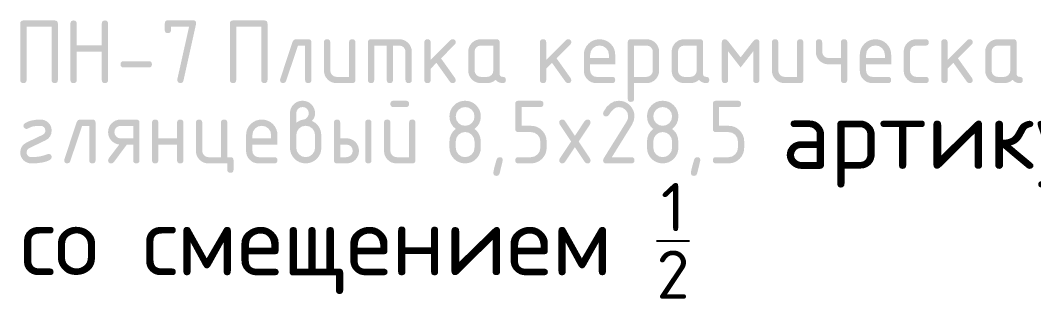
# Model space of a CAD drawing. Header units: millimetres. Extents: x -546 to 1681, y -650 to 1730.
# Drawn here: x 1006.08 to 1055.04, y 361.7 to 375.16 of the extents above; entities that cross this region are included whole.
import ezdxf

# ---------------------------------------------------------------- set-up
doc = ezdxf.new("R2010")
doc.units = ezdxf.units.MM

msp = doc.modelspace()

# ---------------------------------------------------------------- hatches: boundary and pattern name
h = msp.add_hatch(color=7)
h.dxf.hatch_style = 2
h.paths.add_polyline_path([(1006.235, 375.153), (1007.751, 375.153), (1007.815, 375.144), (1007.861, 375.115), (1007.889, 375.068), (1007.899, 375.001), (1007.899, 372.275), (1007.889, 372.209), (1007.861, 372.163), (1007.815, 372.135), (1007.751, 372.127), (1007.684, 372.135), (1007.636, 372.163), (1007.608, 372.209), (1007.598, 372.275), (1007.598, 374.849), (1006.387, 374.849), (1006.387, 372.275), (1006.378, 372.209), (1006.349, 372.163), (1006.302, 372.135), (1006.235, 372.127), (1006.168, 372.135), (1006.121, 372.163), (1006.092, 372.209), (1006.083, 372.275), (1006.083, 375.001), (1006.092, 375.068), (1006.121, 375.115), (1006.168, 375.144)])
h = msp.add_hatch(color=7)
h.dxf.hatch_style = 2
h.paths.add_polyline_path([(1008.505, 372.275), (1008.505, 375.001), (1008.515, 375.068), (1008.543, 375.115), (1008.591, 375.144), (1008.658, 375.153), (1008.724, 375.144), (1008.772, 375.115), (1008.8, 375.068), (1008.81, 375.001), (1008.81, 373.943), (1010.021, 373.943), (1010.021, 375.001), (1010.03, 375.068), (1010.059, 375.115), (1010.106, 375.144), (1010.173, 375.153), (1010.237, 375.144), (1010.284, 375.115), (1010.312, 375.068), (1010.321, 375.001), (1010.321, 372.275), (1010.312, 372.209), (1010.284, 372.163), (1010.237, 372.135), (1010.173, 372.127), (1010.106, 372.135), (1010.059, 372.163), (1010.03, 372.209), (1010.021, 372.275), (1010.021, 373.638), (1008.81, 373.638), (1008.81, 372.275), (1008.8, 372.209), (1008.772, 372.163), (1008.724, 372.135), (1008.658, 372.127), (1008.591, 372.135), (1008.543, 372.163), (1008.515, 372.209)])
h = msp.add_hatch(color=7)
h.dxf.hatch_style = 2
h.paths.add_polyline_path([(1014.239, 374.857), (1013.363, 374.857), (1013.363, 374.688), (1013.353, 374.624), (1013.325, 374.577), (1013.28, 374.549), (1013.218, 374.54), (1013.149, 374.549), (1013.1, 374.578), (1013.071, 374.625), (1013.062, 374.692), (1013.066, 375.009), (1013.076, 375.076), (1013.104, 375.124), (1013.152, 375.153), (1013.218, 375.162), (1014.429, 375.162), (1014.494, 375.153), (1014.541, 375.124), (1014.57, 375.078), (1014.581, 375.014), (1014.573, 374.976), (1013.968, 372.25), (1013.95, 372.199), (1013.92, 372.162), (1013.878, 372.139), (1013.824, 372.131), (1013.757, 372.141), (1013.709, 372.169), (1013.681, 372.217), (1013.671, 372.283), (1013.671, 372.317)])
h = msp.add_hatch(color=7)
h.dxf.hatch_style = 2
h.paths.add_polyline_path([(1016.363, 375.153), (1017.879, 375.153), (1017.943, 375.144), (1017.989, 375.115), (1018.017, 375.068), (1018.027, 375.001), (1018.027, 372.275), (1018.017, 372.209), (1017.989, 372.163), (1017.943, 372.135), (1017.879, 372.127), (1017.812, 372.135), (1017.764, 372.163), (1017.736, 372.209), (1017.726, 372.275), (1017.726, 374.849), (1016.515, 374.849), (1016.515, 372.275), (1016.506, 372.209), (1016.477, 372.163), (1016.43, 372.135), (1016.363, 372.127), (1016.296, 372.135), (1016.249, 372.163), (1016.22, 372.209), (1016.211, 372.275), (1016.211, 375.001), (1016.22, 375.068), (1016.249, 375.115), (1016.296, 375.144)])
h = msp.add_hatch(color=7)
h.dxf.hatch_style = 2
h.paths.add_polyline_path([(1019.391, 374.243), (1019.996, 374.243), (1020.063, 374.234), (1020.111, 374.206), (1020.139, 374.159), (1020.149, 374.095), (1020.149, 372.275), (1020.139, 372.209), (1020.111, 372.163), (1020.063, 372.135), (1019.996, 372.127), (1019.93, 372.135), (1019.882, 372.163), (1019.854, 372.209), (1019.844, 372.275), (1019.844, 373.938), (1019.497, 373.938), (1018.925, 372.228), (1018.874, 372.152), (1018.786, 372.127), (1018.719, 372.136), (1018.671, 372.165), (1018.643, 372.212), (1018.633, 372.279), (1018.642, 372.326), (1019.239, 374.12), (1019.299, 374.214)])
h = msp.add_hatch(color=7)
h.dxf.hatch_style = 2
h.paths.add_polyline_path([(1022.271, 374.095), (1022.271, 372.275), (1022.261, 372.209), (1022.232, 372.163), (1022.185, 372.135), (1022.118, 372.127), (1021.36, 372.127), (1021.238, 372.137), (1021.126, 372.169), (1021.024, 372.223), (1020.933, 372.3), (1020.855, 372.393), (1020.799, 372.495), (1020.766, 372.608), (1020.755, 372.732), (1020.755, 374.095), (1020.764, 374.159), (1020.793, 374.206), (1020.84, 374.234), (1020.907, 374.243), (1020.974, 374.234), (1021.021, 374.206), (1021.05, 374.159), (1021.059, 374.095), (1021.059, 372.732), (1021.082, 372.616), (1021.149, 372.516), (1021.247, 372.449), (1021.36, 372.427), (1021.966, 372.427), (1021.966, 374.095), (1021.975, 374.159), (1022.004, 374.206), (1022.051, 374.234), (1022.118, 374.243), (1022.185, 374.234), (1022.232, 374.206), (1022.261, 374.159)])
h = msp.add_hatch(color=7)
h.dxf.hatch_style = 2
h.paths.add_polyline_path([(1023.029, 374.243), (1024.392, 374.243), (1024.514, 374.232), (1024.625, 374.199), (1024.726, 374.145), (1024.819, 374.07), (1024.897, 373.976), (1024.953, 373.873), (1024.986, 373.76), (1024.997, 373.638), (1024.997, 372.275), (1024.988, 372.209), (1024.959, 372.163), (1024.912, 372.135), (1024.845, 372.127), (1024.778, 372.135), (1024.731, 372.163), (1024.702, 372.209), (1024.693, 372.275), (1024.693, 373.638), (1024.671, 373.755), (1024.608, 373.854), (1024.509, 373.918), (1024.392, 373.938), (1024.087, 373.938), (1024.087, 372.275), (1024.078, 372.209), (1024.049, 372.163), (1024.002, 372.135), (1023.935, 372.127), (1023.871, 372.135), (1023.824, 372.163), (1023.796, 372.209), (1023.786, 372.275), (1023.786, 373.938), (1023.181, 373.938), (1023.181, 372.275), (1023.172, 372.209), (1023.143, 372.163), (1023.096, 372.135), (1023.029, 372.127), (1022.962, 372.135), (1022.914, 372.163), (1022.886, 372.209), (1022.876, 372.275), (1022.876, 374.095), (1022.886, 374.159), (1022.914, 374.206), (1022.962, 374.234)])
h = msp.add_hatch(color=7)
h.dxf.hatch_style = 2
h.paths.add_polyline_path([(1025.909, 373.248), (1026.861, 374.201), (1026.908, 374.233), (1026.967, 374.243), (1027.034, 374.234), (1027.081, 374.206), (1027.11, 374.159), (1027.12, 374.095), (1027.107, 374.037), (1027.073, 373.989), (1026.408, 373.321), (1027.09, 372.364), (1027.12, 372.275), (1027.11, 372.209), (1027.081, 372.163), (1027.034, 372.135), (1026.967, 372.127), (1026.894, 372.142), (1026.84, 372.19), (1026.188, 373.104), (1025.909, 372.821), (1025.909, 372.275), (1025.899, 372.209), (1025.87, 372.163), (1025.823, 372.135), (1025.756, 372.127), (1025.689, 372.135), (1025.642, 372.163), (1025.613, 372.209), (1025.604, 372.275), (1025.604, 374.095), (1025.613, 374.159), (1025.642, 374.206), (1025.689, 374.234), (1025.756, 374.243), (1025.823, 374.234), (1025.87, 374.206), (1025.899, 374.159), (1025.909, 374.095)])
h = msp.add_hatch(color=7)
h.paths.add_polyline_path([(1028.936, 373.938), (1028.331, 373.938), (1028.213, 373.917), (1028.115, 373.854), (1028.052, 373.755), (1028.03, 373.638), (1028.03, 372.732), (1028.053, 372.616), (1028.119, 372.516), (1028.217, 372.449), (1028.331, 372.427), (1028.635, 372.427), (1028.751, 372.449), (1028.847, 372.516), (1028.914, 372.615), (1028.936, 372.732)])
h.paths.add_polyline_path([(1029.542, 372.275), (1029.532, 372.209), (1029.504, 372.163), (1029.458, 372.135), (1029.393, 372.127), (1029.291, 372.136), (1029.199, 372.165), (1029.118, 372.214), (1029.046, 372.283), (1028.956, 372.214), (1028.858, 372.165), (1028.751, 372.136), (1028.635, 372.127), (1028.331, 372.127), (1028.209, 372.137), (1028.096, 372.169), (1027.995, 372.223), (1027.903, 372.3), (1027.826, 372.393), (1027.77, 372.495), (1027.737, 372.608), (1027.725, 372.732), (1027.725, 373.638), (1027.737, 373.76), (1027.77, 373.873), (1027.826, 373.976), (1027.903, 374.07), (1027.995, 374.145), (1028.096, 374.199), (1028.209, 374.232), (1028.331, 374.243), (1029.089, 374.243), (1029.155, 374.234), (1029.203, 374.206), (1029.232, 374.159), (1029.241, 374.095), (1029.241, 372.58), (1029.251, 372.513), (1029.279, 372.465), (1029.327, 372.437), (1029.393, 372.427), (1029.458, 372.418), (1029.504, 372.389), (1029.532, 372.341)])
h = msp.add_hatch(color=7)
h.dxf.hatch_style = 2
h.paths.add_polyline_path([(1031.492, 373.248), (1032.444, 374.201), (1032.491, 374.233), (1032.55, 374.243), (1032.617, 374.234), (1032.665, 374.206), (1032.693, 374.159), (1032.703, 374.095), (1032.69, 374.037), (1032.656, 373.989), (1031.991, 373.321), (1032.673, 372.364), (1032.703, 372.275), (1032.693, 372.209), (1032.665, 372.163), (1032.617, 372.135), (1032.55, 372.127), (1032.477, 372.142), (1032.423, 372.19), (1031.771, 373.104), (1031.492, 372.821), (1031.492, 372.275), (1031.482, 372.209), (1031.454, 372.163), (1031.406, 372.135), (1031.34, 372.127), (1031.273, 372.135), (1031.225, 372.163), (1031.196, 372.209), (1031.187, 372.275), (1031.187, 374.095), (1031.196, 374.159), (1031.225, 374.206), (1031.273, 374.234), (1031.34, 374.243), (1031.406, 374.234), (1031.454, 374.206), (1031.482, 374.159), (1031.492, 374.095)])
h = msp.add_hatch(color=7)
h.paths.add_polyline_path([(1034.066, 373.943), (1033.891, 373.911), (1033.745, 373.812), (1033.646, 373.665), (1033.613, 373.49), (1033.613, 373.337), (1034.52, 373.337), (1034.52, 373.49), (1034.487, 373.665), (1034.388, 373.812), (1034.241, 373.911)])
h.paths.add_polyline_path([(1033.613, 373.033), (1033.613, 372.732), (1033.636, 372.616), (1033.703, 372.516), (1033.8, 372.449), (1033.914, 372.427), (1034.672, 372.427), (1034.739, 372.418), (1034.786, 372.389), (1034.815, 372.341), (1034.824, 372.275), (1034.815, 372.209), (1034.786, 372.163), (1034.739, 372.135), (1034.672, 372.127), (1033.914, 372.127), (1033.792, 372.137), (1033.68, 372.169), (1033.578, 372.223), (1033.487, 372.3), (1033.409, 372.393), (1033.353, 372.495), (1033.32, 372.608), (1033.309, 372.732), (1033.309, 373.485), (1033.322, 373.638), (1033.363, 373.778), (1033.432, 373.907), (1033.529, 374.023), (1033.646, 374.12), (1033.774, 374.189), (1033.914, 374.23), (1034.066, 374.243), (1034.219, 374.23), (1034.359, 374.189), (1034.487, 374.122), (1034.604, 374.027), (1034.701, 373.911), (1034.77, 373.782), (1034.811, 373.642), (1034.824, 373.49), (1034.824, 373.033)])
h = msp.add_hatch(color=7)
h.paths.add_polyline_path([(1035.43, 374.095), (1035.44, 374.159), (1035.468, 374.206), (1035.516, 374.234), (1035.583, 374.243), (1036.34, 374.243), (1036.463, 374.232), (1036.575, 374.199), (1036.677, 374.145), (1036.768, 374.07), (1036.846, 373.976), (1036.901, 373.873), (1036.935, 373.76), (1036.946, 373.638), (1036.946, 372.732), (1036.935, 372.61), (1036.901, 372.497), (1036.846, 372.394), (1036.768, 372.3), (1036.677, 372.223), (1036.575, 372.169), (1036.463, 372.137), (1036.34, 372.127), (1035.735, 372.127), (1035.735, 371.365), (1035.726, 371.301), (1035.697, 371.254), (1035.649, 371.226), (1035.583, 371.217), (1035.516, 371.226), (1035.468, 371.254), (1035.44, 371.301), (1035.43, 371.365)])
h.paths.add_polyline_path([(1035.735, 373.938), (1035.735, 372.427), (1036.34, 372.427), (1036.456, 372.449), (1036.552, 372.516), (1036.619, 372.615), (1036.641, 372.732), (1036.641, 373.638), (1036.619, 373.755), (1036.556, 373.854), (1036.458, 373.918), (1036.34, 373.938)])
h = msp.add_hatch(color=7)
h.paths.add_polyline_path([(1038.763, 373.938), (1038.158, 373.938), (1038.04, 373.917), (1037.942, 373.854), (1037.878, 373.755), (1037.857, 373.638), (1037.857, 372.732), (1037.879, 372.616), (1037.946, 372.516), (1038.044, 372.449), (1038.158, 372.427), (1038.462, 372.427), (1038.577, 372.449), (1038.674, 372.516), (1038.741, 372.615), (1038.763, 372.732)])
h.paths.add_polyline_path([(1039.368, 372.275), (1039.359, 372.209), (1039.331, 372.163), (1039.284, 372.135), (1039.22, 372.127), (1039.117, 372.136), (1039.026, 372.165), (1038.944, 372.214), (1038.873, 372.283), (1038.783, 372.214), (1038.685, 372.165), (1038.578, 372.136), (1038.462, 372.127), (1038.158, 372.127), (1038.035, 372.137), (1037.923, 372.169), (1037.821, 372.223), (1037.73, 372.3), (1037.652, 372.393), (1037.596, 372.495), (1037.563, 372.608), (1037.552, 372.732), (1037.552, 373.638), (1037.563, 373.76), (1037.596, 373.873), (1037.652, 373.976), (1037.73, 374.07), (1037.821, 374.145), (1037.923, 374.199), (1038.035, 374.232), (1038.158, 374.243), (1038.915, 374.243), (1038.982, 374.234), (1039.03, 374.206), (1039.058, 374.159), (1039.068, 374.095), (1039.068, 372.58), (1039.077, 372.513), (1039.106, 372.465), (1039.153, 372.437), (1039.22, 372.427), (1039.284, 372.418), (1039.331, 372.389), (1039.359, 372.341)])
h = msp.add_hatch(color=7)
h.dxf.hatch_style = 2
h.paths.add_polyline_path([(1040.884, 372.88), (1040.279, 373.659), (1040.279, 372.275), (1040.27, 372.209), (1040.241, 372.163), (1040.194, 372.135), (1040.127, 372.127), (1040.06, 372.135), (1040.012, 372.163), (1039.984, 372.209), (1039.974, 372.275), (1039.974, 374.095), (1039.984, 374.159), (1040.012, 374.206), (1040.06, 374.234), (1040.127, 374.243), (1040.203, 374.22), (1040.279, 374.15), (1040.884, 373.371), (1041.49, 374.15), (1041.566, 374.22), (1041.642, 374.243), (1041.707, 374.234), (1041.753, 374.206), (1041.781, 374.159), (1041.791, 374.095), (1041.791, 372.275), (1041.781, 372.209), (1041.753, 372.163), (1041.707, 372.135), (1041.642, 372.127), (1041.576, 372.135), (1041.528, 372.163), (1041.5, 372.209), (1041.49, 372.275), (1041.49, 373.659)])
h = msp.add_hatch(color=7)
h.dxf.hatch_style = 2
h.paths.add_polyline_path([(1043.912, 374.095), (1043.912, 372.275), (1043.903, 372.209), (1043.874, 372.163), (1043.827, 372.135), (1043.76, 372.127), (1043.002, 372.127), (1042.88, 372.137), (1042.768, 372.169), (1042.666, 372.223), (1042.575, 372.3), (1042.497, 372.393), (1042.441, 372.495), (1042.408, 372.608), (1042.397, 372.732), (1042.397, 374.095), (1042.406, 374.159), (1042.435, 374.206), (1042.482, 374.234), (1042.549, 374.243), (1042.616, 374.234), (1042.663, 374.206), (1042.692, 374.159), (1042.701, 374.095), (1042.701, 372.732), (1042.724, 372.616), (1042.791, 372.516), (1042.889, 372.449), (1043.002, 372.427), (1043.608, 372.427), (1043.608, 374.095), (1043.617, 374.159), (1043.646, 374.206), (1043.693, 374.234), (1043.76, 374.243), (1043.827, 374.234), (1043.874, 374.206), (1043.903, 374.159)])
h = msp.add_hatch(color=7)
h.dxf.hatch_style = 2
h.paths.add_polyline_path([(1046.034, 374.095), (1046.034, 372.275), (1046.025, 372.209), (1045.996, 372.163), (1045.948, 372.135), (1045.881, 372.127), (1045.815, 372.135), (1045.767, 372.163), (1045.739, 372.209), (1045.729, 372.275), (1045.729, 373.033), (1045.124, 373.033), (1045.004, 373.044), (1044.893, 373.077), (1044.79, 373.131), (1044.696, 373.206), (1044.619, 373.299), (1044.563, 373.4), (1044.529, 373.51), (1044.518, 373.629), (1044.518, 374.095), (1044.528, 374.159), (1044.556, 374.206), (1044.604, 374.234), (1044.671, 374.243), (1044.738, 374.234), (1044.785, 374.206), (1044.814, 374.159), (1044.823, 374.095), (1044.823, 373.642), (1044.845, 373.525), (1044.912, 373.426), (1045.01, 373.359), (1045.124, 373.337), (1045.729, 373.337), (1045.729, 374.095), (1045.739, 374.159), (1045.767, 374.206), (1045.815, 374.234), (1045.881, 374.243), (1045.948, 374.234), (1045.996, 374.206), (1046.025, 374.159)])
h = msp.add_hatch(color=7)
h.paths.add_polyline_path([(1047.398, 373.943), (1047.223, 373.911), (1047.076, 373.812), (1046.977, 373.665), (1046.945, 373.49), (1046.945, 373.337), (1047.851, 373.337), (1047.851, 373.49), (1047.819, 373.665), (1047.72, 373.812), (1047.573, 373.911)])
h.paths.add_polyline_path([(1046.945, 373.033), (1046.945, 372.732), (1046.967, 372.616), (1047.034, 372.516), (1047.132, 372.449), (1047.246, 372.427), (1048.003, 372.427), (1048.07, 372.418), (1048.118, 372.389), (1048.146, 372.341), (1048.156, 372.275), (1048.146, 372.209), (1048.118, 372.163), (1048.07, 372.135), (1048.003, 372.127), (1047.246, 372.127), (1047.123, 372.137), (1047.011, 372.169), (1046.909, 372.223), (1046.818, 372.3), (1046.74, 372.393), (1046.685, 372.495), (1046.651, 372.608), (1046.64, 372.732), (1046.64, 373.485), (1046.654, 373.638), (1046.695, 373.778), (1046.763, 373.907), (1046.861, 374.023), (1046.977, 374.12), (1047.105, 374.189), (1047.245, 374.23), (1047.398, 374.243), (1047.55, 374.23), (1047.691, 374.189), (1047.819, 374.122), (1047.935, 374.027), (1048.032, 373.911), (1048.101, 373.782), (1048.142, 373.642), (1048.156, 373.49), (1048.156, 373.033)])
h = msp.add_hatch(color=7)
h.dxf.hatch_style = 2
h.paths.add_polyline_path([(1049.067, 373.638), (1049.067, 372.732), (1049.089, 372.616), (1049.156, 372.516), (1049.254, 372.449), (1049.367, 372.427), (1049.82, 372.427), (1049.887, 372.418), (1049.935, 372.389), (1049.963, 372.341), (1049.973, 372.275), (1049.963, 372.209), (1049.935, 372.163), (1049.887, 372.135), (1049.82, 372.127), (1049.367, 372.127), (1049.245, 372.137), (1049.133, 372.169), (1049.031, 372.223), (1048.94, 372.3), (1048.862, 372.393), (1048.806, 372.495), (1048.773, 372.608), (1048.762, 372.732), (1048.762, 373.638), (1048.773, 373.76), (1048.806, 373.873), (1048.862, 373.976), (1048.94, 374.07), (1049.031, 374.145), (1049.133, 374.199), (1049.245, 374.232), (1049.367, 374.243), (1049.82, 374.243), (1049.887, 374.234), (1049.935, 374.205), (1049.963, 374.158), (1049.973, 374.091), (1049.963, 374.024), (1049.935, 373.977), (1049.887, 373.948), (1049.82, 373.938), (1049.367, 373.938), (1049.25, 373.917), (1049.151, 373.854), (1049.088, 373.755)])
h = msp.add_hatch(color=7)
h.dxf.hatch_style = 2
h.paths.add_polyline_path([(1050.883, 373.248), (1051.836, 374.201), (1051.882, 374.233), (1051.942, 374.243), (1052.008, 374.234), (1052.056, 374.206), (1052.085, 374.159), (1052.094, 374.095), (1052.082, 374.037), (1052.047, 373.989), (1051.383, 373.321), (1052.065, 372.364), (1052.094, 372.275), (1052.085, 372.209), (1052.056, 372.163), (1052.008, 372.135), (1051.942, 372.127), (1051.869, 372.142), (1051.815, 372.19), (1051.163, 373.104), (1050.883, 372.821), (1050.883, 372.275), (1050.874, 372.209), (1050.845, 372.163), (1050.798, 372.135), (1050.731, 372.127), (1050.664, 372.135), (1050.617, 372.163), (1050.588, 372.209), (1050.578, 372.275), (1050.578, 374.095), (1050.588, 374.159), (1050.617, 374.206), (1050.664, 374.234), (1050.731, 374.243), (1050.798, 374.234), (1050.845, 374.206), (1050.874, 374.159), (1050.883, 374.095)])
h = msp.add_hatch(color=7)
h.paths.add_polyline_path([(1053.911, 373.938), (1053.306, 373.938), (1053.188, 373.917), (1053.09, 373.854), (1053.027, 373.755), (1053.005, 373.638), (1053.005, 372.732), (1053.027, 372.616), (1053.094, 372.516), (1053.192, 372.449), (1053.306, 372.427), (1053.61, 372.427), (1053.726, 372.449), (1053.822, 372.516), (1053.889, 372.615), (1053.911, 372.732)])
h.paths.add_polyline_path([(1054.516, 372.275), (1054.507, 372.209), (1054.479, 372.163), (1054.432, 372.135), (1054.368, 372.127), (1054.266, 372.136), (1054.174, 372.165), (1054.093, 372.214), (1054.021, 372.283), (1053.931, 372.214), (1053.833, 372.165), (1053.726, 372.136), (1053.61, 372.127), (1053.306, 372.127), (1053.183, 372.137), (1053.071, 372.169), (1052.969, 372.223), (1052.878, 372.3), (1052.8, 372.393), (1052.745, 372.495), (1052.711, 372.608), (1052.7, 372.732), (1052.7, 373.638), (1052.711, 373.76), (1052.745, 373.873), (1052.8, 373.976), (1052.878, 374.07), (1052.969, 374.145), (1053.071, 374.199), (1053.183, 374.232), (1053.306, 374.243), (1054.063, 374.243), (1054.13, 374.234), (1054.178, 374.206), (1054.206, 374.159), (1054.216, 374.095), (1054.216, 372.58), (1054.225, 372.513), (1054.254, 372.465), (1054.302, 372.437), (1054.368, 372.427), (1054.432, 372.418), (1054.479, 372.389), (1054.507, 372.341)])
h = msp.add_hatch(color=7)
h.dxf.hatch_style = 2
h.paths.add_polyline_path([(1012.291, 372.88), (1011.08, 372.88), (1011.013, 372.89), (1010.965, 372.918), (1010.937, 372.966), (1010.927, 373.033), (1010.937, 373.099), (1010.965, 373.147), (1011.013, 373.175), (1011.08, 373.185), (1012.291, 373.185), (1012.357, 373.175), (1012.405, 373.147), (1012.434, 373.099), (1012.443, 373.033), (1012.434, 372.966), (1012.405, 372.918), (1012.357, 372.89)])
h = msp.add_hatch(color=7)
h.paths.add_polyline_path([(1019.417, 370.214), (1019.601, 370.325), (1019.769, 370.363), (1019.86, 370.39), (1019.943, 370.469), (1020.003, 370.568), (1020.023, 370.668), (1020, 370.785), (1019.934, 370.884), (1019.836, 370.948), (1019.718, 370.968), (1019.601, 370.946), (1019.502, 370.884), (1019.439, 370.785), (1019.417, 370.668)])
h.paths.add_polyline_path([(1020.171, 370.303), (1020.359, 370.189), (1020.505, 370.024), (1020.597, 369.825), (1020.628, 369.609), (1020.628, 369), (1020.614, 368.849), (1020.572, 368.709), (1020.501, 368.581), (1020.404, 368.466), (1020.289, 368.369), (1020.161, 368.301), (1020.021, 368.26), (1019.87, 368.246), (1019.718, 368.26), (1019.578, 368.301), (1019.449, 368.369), (1019.333, 368.466), (1019.236, 368.583), (1019.167, 368.711), (1019.126, 368.85), (1019.112, 369), (1019.112, 370.668), (1019.124, 370.79), (1019.157, 370.902), (1019.213, 371.006), (1019.291, 371.099), (1019.383, 371.175), (1019.485, 371.229), (1019.596, 371.262), (1019.718, 371.273), (1019.84, 371.262), (1019.953, 371.228), (1020.056, 371.173), (1020.15, 371.095), (1020.225, 371.004), (1020.279, 370.902), (1020.312, 370.79), (1020.324, 370.668), (1020.314, 370.559), (1020.285, 370.462), (1020.238, 370.376)])
h.paths.add_polyline_path([(1020.324, 369.004), (1020.324, 369.609), (1020.291, 369.783), (1020.192, 369.931), (1020.045, 370.03), (1019.87, 370.062), (1019.695, 370.03), (1019.548, 369.931), (1019.45, 369.783), (1019.417, 369.609), (1019.417, 369.004), (1019.45, 368.827), (1019.548, 368.682), (1019.695, 368.581), (1019.87, 368.546), (1020.045, 368.581), (1020.192, 368.682), (1020.291, 368.829)])
h = msp.add_hatch(color=7)
h.paths.add_polyline_path([(1025.172, 370.214), (1025.172, 368.394), (1025.163, 368.328), (1025.134, 368.282), (1025.086, 368.255), (1025.019, 368.246), (1024.262, 368.246), (1024.14, 368.257), (1024.027, 368.288), (1023.925, 368.343), (1023.834, 368.42), (1023.756, 368.513), (1023.701, 368.616), (1023.667, 368.729), (1023.656, 368.851), (1023.656, 370.214), (1023.666, 370.281), (1023.694, 370.329), (1023.742, 370.358), (1023.809, 370.367), (1023.875, 370.358), (1023.923, 370.329), (1023.952, 370.281), (1023.961, 370.214), (1023.961, 368.851), (1023.983, 368.736), (1024.05, 368.64), (1024.148, 368.569), (1024.262, 368.546), (1024.867, 368.546), (1024.867, 370.214), (1024.877, 370.281), (1024.905, 370.329), (1024.953, 370.358), (1025.019, 370.367), (1025.086, 370.358), (1025.134, 370.329), (1025.163, 370.281)])
h.paths.add_polyline_path([(1024.715, 370.968), (1024.109, 370.968), (1024.045, 370.977), (1023.999, 371.006), (1023.971, 371.054), (1023.961, 371.121), (1023.971, 371.187), (1023.999, 371.235), (1024.045, 371.263), (1024.109, 371.273), (1024.715, 371.273), (1024.781, 371.263), (1024.829, 371.235), (1024.858, 371.187), (1024.867, 371.121), (1024.858, 371.054), (1024.829, 371.006), (1024.781, 370.977)])
h = msp.add_hatch(color=7)
h.paths.add_polyline_path([(1027.574, 368.546), (1027.749, 368.581), (1027.896, 368.682), (1027.995, 368.827), (1028.027, 369.004), (1028.027, 369.304), (1027.995, 369.479), (1027.896, 369.626), (1027.749, 369.727), (1027.574, 369.761), (1027.399, 369.727), (1027.252, 369.626), (1027.153, 369.481), (1027.121, 369.304), (1027.121, 369.004), (1027.153, 368.827), (1027.252, 368.682), (1027.399, 368.581)])
h.paths.add_polyline_path([(1027.574, 368.246), (1027.421, 368.26), (1027.281, 368.301), (1027.153, 368.369), (1027.037, 368.466), (1026.94, 368.583), (1026.871, 368.711), (1026.83, 368.85), (1026.816, 369), (1026.816, 369.304), (1026.835, 369.483), (1026.892, 369.644), (1026.988, 369.786), (1027.121, 369.91), (1026.988, 370.033), (1026.892, 370.176), (1026.835, 370.336), (1026.816, 370.515), (1026.83, 370.667), (1026.871, 370.808), (1026.94, 370.936), (1027.037, 371.053), (1027.153, 371.15), (1027.281, 371.218), (1027.421, 371.259), (1027.574, 371.273), (1027.725, 371.259), (1027.865, 371.218), (1027.993, 371.15), (1028.108, 371.053), (1028.205, 370.936), (1028.275, 370.808), (1028.318, 370.667), (1028.332, 370.515), (1028.313, 370.336), (1028.256, 370.176), (1028.16, 370.033), (1028.027, 369.91), (1028.127, 369.823), (1028.206, 369.726), (1028.264, 369.619), (1028.302, 369.503), (1028.316, 369.426), (1028.325, 369.317), (1028.33, 369.174), (1028.332, 369), (1028.318, 368.85), (1028.275, 368.711), (1028.205, 368.583), (1028.108, 368.466), (1027.993, 368.369), (1027.865, 368.301), (1027.725, 368.26)])
h.paths.add_polyline_path([(1027.574, 370.062), (1027.749, 370.095), (1027.896, 370.194), (1027.995, 370.34), (1028.027, 370.515), (1027.995, 370.69), (1027.896, 370.837), (1027.749, 370.936), (1027.574, 370.968), (1027.399, 370.936), (1027.252, 370.837), (1027.153, 370.69), (1027.121, 370.515), (1027.153, 370.34), (1027.252, 370.194), (1027.399, 370.095)])
h = msp.add_hatch(color=7)
h.dxf.hatch_style = 2
h.paths.add_polyline_path([(1029.996, 369.91), (1029.996, 371.121), (1030.006, 371.187), (1030.034, 371.235), (1030.082, 371.263), (1030.149, 371.273), (1031.207, 371.273), (1031.274, 371.263), (1031.321, 371.235), (1031.35, 371.187), (1031.359, 371.121), (1031.35, 371.054), (1031.321, 371.006), (1031.274, 370.977), (1031.207, 370.968), (1030.301, 370.968), (1030.301, 370.062), (1030.754, 370.062), (1030.905, 370.049), (1031.045, 370.008), (1031.173, 369.939), (1031.288, 369.842), (1031.385, 369.723), (1031.455, 369.594), (1031.498, 369.454), (1031.512, 369.304), (1031.512, 369.004), (1031.498, 368.851), (1031.455, 368.711), (1031.385, 368.583), (1031.288, 368.466), (1031.171, 368.369), (1031.043, 368.301), (1030.904, 368.26), (1030.754, 368.246), (1030.149, 368.246), (1030.082, 368.255), (1030.034, 368.282), (1030.006, 368.328), (1029.996, 368.394), (1030.006, 368.461), (1030.034, 368.508), (1030.082, 368.537), (1030.149, 368.546), (1030.754, 368.546), (1030.929, 368.581), (1031.076, 368.682), (1031.175, 368.827), (1031.207, 369.004), (1031.207, 369.304), (1031.175, 369.479), (1031.076, 369.626), (1030.929, 369.725), (1030.754, 369.757), (1030.149, 369.757), (1030.082, 369.767), (1030.034, 369.796), (1030.006, 369.843)])
h = msp.add_hatch(color=7)
h.dxf.hatch_style = 2
h.paths.add_polyline_path([(1034.997, 371.273), (1035.148, 371.259), (1035.288, 371.218), (1035.416, 371.15), (1035.531, 371.053), (1035.628, 370.936), (1035.698, 370.808), (1035.741, 370.667), (1035.755, 370.515), (1035.72, 370.299), (1035.615, 370.079), (1034.662, 368.546), (1035.602, 368.546), (1035.669, 368.537), (1035.717, 368.508), (1035.745, 368.461), (1035.755, 368.394), (1035.745, 368.328), (1035.717, 368.282), (1035.669, 368.255), (1035.602, 368.246), (1034.392, 368.246), (1034.325, 368.255), (1034.277, 368.282), (1034.249, 368.328), (1034.239, 368.394), (1034.264, 368.483), (1035.374, 370.265), (1035.431, 370.389), (1035.45, 370.515), (1035.418, 370.69), (1035.319, 370.837), (1035.172, 370.936), (1034.997, 370.968), (1034.87, 370.944), (1034.749, 370.873), (1034.633, 370.754), (1034.523, 370.587), (1034.468, 370.534), (1034.392, 370.515), (1034.325, 370.524), (1034.277, 370.553), (1034.249, 370.601), (1034.239, 370.668), (1034.252, 370.727), (1034.405, 370.966), (1034.58, 371.136), (1034.777, 371.239)])
h = msp.add_hatch(color=7)
h.paths.add_polyline_path([(1037.119, 368.546), (1037.294, 368.581), (1037.44, 368.682), (1037.539, 368.827), (1037.572, 369.004), (1037.572, 369.304), (1037.539, 369.479), (1037.44, 369.626), (1037.294, 369.727), (1037.119, 369.761), (1036.944, 369.727), (1036.797, 369.626), (1036.698, 369.481), (1036.665, 369.304), (1036.665, 369.004), (1036.698, 368.827), (1036.797, 368.682), (1036.944, 368.581)])
h.paths.add_polyline_path([(1037.119, 368.246), (1036.966, 368.26), (1036.826, 368.301), (1036.698, 368.369), (1036.581, 368.466), (1036.484, 368.583), (1036.415, 368.711), (1036.374, 368.85), (1036.361, 369), (1036.361, 369.304), (1036.38, 369.483), (1036.437, 369.644), (1036.532, 369.786), (1036.665, 369.91), (1036.532, 370.033), (1036.437, 370.176), (1036.38, 370.336), (1036.361, 370.515), (1036.374, 370.667), (1036.415, 370.808), (1036.484, 370.936), (1036.581, 371.053), (1036.698, 371.15), (1036.826, 371.218), (1036.966, 371.259), (1037.119, 371.273), (1037.269, 371.259), (1037.409, 371.218), (1037.537, 371.15), (1037.652, 371.053), (1037.75, 370.936), (1037.82, 370.808), (1037.862, 370.667), (1037.876, 370.515), (1037.857, 370.336), (1037.8, 370.176), (1037.705, 370.033), (1037.572, 369.91), (1037.672, 369.823), (1037.751, 369.726), (1037.809, 369.619), (1037.847, 369.503), (1037.86, 369.426), (1037.869, 369.317), (1037.875, 369.174), (1037.876, 369), (1037.862, 368.85), (1037.82, 368.711), (1037.75, 368.583), (1037.652, 368.466), (1037.537, 368.369), (1037.409, 368.301), (1037.269, 368.26)])
h.paths.add_polyline_path([(1037.119, 370.062), (1037.294, 370.095), (1037.44, 370.194), (1037.539, 370.34), (1037.572, 370.515), (1037.539, 370.69), (1037.44, 370.837), (1037.294, 370.936), (1037.119, 370.968), (1036.944, 370.936), (1036.797, 370.837), (1036.698, 370.69), (1036.665, 370.515), (1036.698, 370.34), (1036.797, 370.194), (1036.944, 370.095)])
h = msp.add_hatch(color=7)
h.dxf.hatch_style = 2
h.paths.add_polyline_path([(1039.541, 369.91), (1039.541, 371.121), (1039.55, 371.187), (1039.579, 371.235), (1039.626, 371.263), (1039.693, 371.273), (1040.752, 371.273), (1040.818, 371.263), (1040.866, 371.235), (1040.894, 371.187), (1040.904, 371.121), (1040.894, 371.054), (1040.866, 371.006), (1040.818, 370.977), (1040.752, 370.968), (1039.845, 370.968), (1039.845, 370.062), (1040.299, 370.062), (1040.449, 370.049), (1040.589, 370.008), (1040.717, 369.939), (1040.832, 369.842), (1040.93, 369.723), (1041, 369.594), (1041.042, 369.454), (1041.056, 369.304), (1041.056, 369.004), (1041.042, 368.851), (1041, 368.711), (1040.93, 368.583), (1040.832, 368.466), (1040.715, 368.369), (1040.587, 368.301), (1040.449, 368.26), (1040.299, 368.246), (1039.693, 368.246), (1039.626, 368.255), (1039.579, 368.282), (1039.55, 368.328), (1039.541, 368.394), (1039.55, 368.461), (1039.579, 368.508), (1039.626, 368.537), (1039.693, 368.546), (1040.299, 368.546), (1040.474, 368.581), (1040.62, 368.682), (1040.719, 368.827), (1040.752, 369.004), (1040.752, 369.304), (1040.719, 369.479), (1040.62, 369.626), (1040.474, 369.725), (1040.299, 369.757), (1039.693, 369.757), (1039.626, 369.767), (1039.579, 369.796), (1039.55, 369.843)])
h = msp.add_hatch(color=7)
h.dxf.hatch_style = 2
h.paths.add_polyline_path([(1007.446, 368.699), (1007.513, 368.69), (1007.56, 368.661), (1007.589, 368.613), (1007.598, 368.546), (1007.577, 368.471), (1007.514, 368.411), (1007.348, 368.339), (1007.142, 368.287), (1006.897, 368.256), (1006.612, 368.246), (1006.507, 368.256), (1006.41, 368.284), (1006.32, 368.332), (1006.239, 368.398), (1006.17, 368.479), (1006.121, 368.569), (1006.092, 368.668), (1006.083, 368.775), (1006.102, 368.929), (1006.159, 369.06), (1006.254, 369.169), (1006.387, 369.254), (1007.171, 369.63), (1007.224, 369.666), (1007.262, 369.711), (1007.286, 369.767), (1007.294, 369.834), (1007.278, 369.92), (1007.23, 369.995), (1007.154, 370.042), (1007.069, 370.058), (1006.843, 370.051), (1006.684, 370.028), (1006.576, 369.99), (1006.455, 369.927), (1006.387, 369.91), (1006.33, 369.92), (1006.282, 369.952), (1006.246, 370.003), (1006.235, 370.058), (1006.255, 370.134), (1006.316, 370.194), (1006.463, 370.268), (1006.637, 370.321), (1006.839, 370.352), (1007.069, 370.363), (1007.174, 370.353), (1007.271, 370.325), (1007.361, 370.277), (1007.442, 370.211), (1007.511, 370.128), (1007.56, 370.038), (1007.589, 369.94), (1007.598, 369.834), (1007.579, 369.68), (1007.522, 369.548), (1007.427, 369.44), (1007.294, 369.355), (1006.515, 368.982), (1006.419, 368.9), (1006.387, 368.775), (1006.403, 368.689), (1006.451, 368.614), (1006.525, 368.564), (1006.612, 368.546), (1006.827, 368.555), (1007.028, 368.582), (1007.214, 368.625), (1007.387, 368.686)])
h = msp.add_hatch(color=7)
h.dxf.hatch_style = 2
h.paths.add_polyline_path([(1008.962, 370.363), (1009.567, 370.363), (1009.634, 370.353), (1009.682, 370.325), (1009.71, 370.279), (1009.72, 370.214), (1009.72, 368.394), (1009.71, 368.328), (1009.682, 368.282), (1009.634, 368.255), (1009.567, 368.246), (1009.501, 368.255), (1009.453, 368.282), (1009.425, 368.328), (1009.415, 368.394), (1009.415, 370.058), (1009.068, 370.058), (1008.496, 368.347), (1008.446, 368.271), (1008.357, 368.246), (1008.29, 368.256), (1008.242, 368.284), (1008.214, 368.332), (1008.204, 368.398), (1008.213, 368.445), (1008.81, 370.24), (1008.87, 370.333)])
h = msp.add_hatch(color=7)
h.paths.add_polyline_path([(1010.864, 369.156), (1010.753, 369.18), (1010.652, 369.221), (1010.56, 369.279), (1010.478, 369.355), (1010.411, 369.444), (1010.364, 369.541), (1010.335, 369.645), (1010.326, 369.757), (1010.337, 369.88), (1010.37, 369.992), (1010.426, 370.095), (1010.504, 370.189), (1010.595, 370.264), (1010.697, 370.319), (1010.809, 370.352), (1010.931, 370.363), (1011.689, 370.363), (1011.756, 370.353), (1011.803, 370.325), (1011.832, 370.279), (1011.842, 370.214), (1011.842, 368.394), (1011.832, 368.328), (1011.803, 368.282), (1011.756, 368.255), (1011.689, 368.246), (1011.622, 368.255), (1011.575, 368.282), (1011.546, 368.328), (1011.537, 368.394), (1011.537, 369.152), (1011.232, 369.152), (1010.601, 368.306), (1010.546, 368.26), (1010.478, 368.246), (1010.411, 368.255), (1010.364, 368.282), (1010.335, 368.328), (1010.326, 368.394), (1010.355, 368.487)])
h.paths.add_polyline_path([(1010.63, 369.757), (1010.653, 369.641), (1010.72, 369.541), (1010.818, 369.475), (1010.931, 369.453), (1011.537, 369.453), (1011.537, 370.058), (1010.931, 370.058), (1010.814, 370.036), (1010.715, 369.973), (1010.652, 369.875)])
h = msp.add_hatch(color=7)
h.dxf.hatch_style = 2
h.paths.add_polyline_path([(1012.752, 369.152), (1012.752, 368.394), (1012.743, 368.328), (1012.714, 368.282), (1012.666, 368.255), (1012.6, 368.246), (1012.533, 368.255), (1012.485, 368.282), (1012.457, 368.328), (1012.447, 368.394), (1012.447, 370.214), (1012.457, 370.279), (1012.485, 370.325), (1012.533, 370.353), (1012.6, 370.363), (1012.666, 370.353), (1012.714, 370.325), (1012.743, 370.279), (1012.752, 370.214), (1012.752, 369.457), (1013.658, 369.457), (1013.658, 370.214), (1013.668, 370.279), (1013.696, 370.325), (1013.744, 370.353), (1013.81, 370.363), (1013.877, 370.353), (1013.925, 370.325), (1013.954, 370.279), (1013.963, 370.214), (1013.963, 368.394), (1013.954, 368.328), (1013.925, 368.282), (1013.877, 368.255), (1013.81, 368.246), (1013.744, 368.255), (1013.696, 368.282), (1013.668, 368.328), (1013.658, 368.394), (1013.658, 369.152)])
h = msp.add_hatch(color=7)
h.dxf.hatch_style = 2
h.paths.add_polyline_path([(1016.237, 368.546), (1016.301, 368.537), (1016.347, 368.509), (1016.376, 368.463), (1016.385, 368.398), (1016.385, 367.941), (1016.376, 367.875), (1016.347, 367.827), (1016.301, 367.799), (1016.237, 367.789), (1016.17, 367.799), (1016.123, 367.827), (1016.094, 367.875), (1016.085, 367.941), (1016.085, 368.246), (1015.175, 368.246), (1015.052, 368.257), (1014.94, 368.288), (1014.838, 368.343), (1014.747, 368.42), (1014.669, 368.513), (1014.613, 368.616), (1014.58, 368.729), (1014.569, 368.851), (1014.569, 370.214), (1014.578, 370.279), (1014.607, 370.325), (1014.655, 370.353), (1014.721, 370.363), (1014.788, 370.353), (1014.836, 370.325), (1014.864, 370.279), (1014.874, 370.214), (1014.874, 368.851), (1014.896, 368.736), (1014.963, 368.636), (1015.061, 368.569), (1015.175, 368.546), (1015.78, 368.546), (1015.78, 370.214), (1015.789, 370.279), (1015.818, 370.325), (1015.865, 370.353), (1015.932, 370.363), (1015.999, 370.353), (1016.046, 370.325), (1016.075, 370.279), (1016.085, 370.214), (1016.085, 368.546)])
h = msp.add_hatch(color=7)
h.paths.add_polyline_path([(1017.749, 370.062), (1017.574, 370.03), (1017.427, 369.931), (1017.328, 369.784), (1017.296, 369.609), (1017.296, 369.457), (1018.202, 369.457), (1018.202, 369.609), (1018.17, 369.784), (1018.071, 369.931), (1017.924, 370.03)])
h.paths.add_polyline_path([(1017.296, 369.152), (1017.296, 368.851), (1017.318, 368.736), (1017.385, 368.636), (1017.483, 368.569), (1017.597, 368.546), (1018.354, 368.546), (1018.421, 368.537), (1018.469, 368.508), (1018.497, 368.461), (1018.507, 368.394), (1018.497, 368.328), (1018.469, 368.282), (1018.421, 368.255), (1018.354, 368.246), (1017.597, 368.246), (1017.474, 368.257), (1017.362, 368.288), (1017.26, 368.343), (1017.169, 368.42), (1017.091, 368.513), (1017.036, 368.615), (1017.002, 368.727), (1016.991, 368.851), (1016.991, 369.605), (1017.005, 369.757), (1017.046, 369.898), (1017.114, 370.026), (1017.211, 370.143), (1017.328, 370.239), (1017.456, 370.308), (1017.596, 370.349), (1017.749, 370.363), (1017.901, 370.349), (1018.042, 370.309), (1018.17, 370.241), (1018.286, 370.147), (1018.383, 370.03), (1018.452, 369.902), (1018.493, 369.762), (1018.507, 369.609), (1018.507, 369.152)])
h = msp.add_hatch(color=7)
h.paths.add_polyline_path([(1022.445, 368.851), (1022.434, 368.729), (1022.401, 368.616), (1022.347, 368.513), (1022.271, 368.42), (1022.178, 368.343), (1022.075, 368.288), (1021.962, 368.257), (1021.84, 368.246), (1021.387, 368.246), (1021.32, 368.255), (1021.272, 368.282), (1021.244, 368.328), (1021.234, 368.394), (1021.234, 370.214), (1021.244, 370.279), (1021.272, 370.325), (1021.32, 370.353), (1021.387, 370.363), (1021.453, 370.353), (1021.501, 370.325), (1021.529, 370.279), (1021.539, 370.214), (1021.539, 369.457), (1021.84, 369.457), (1021.962, 369.446), (1022.075, 369.413), (1022.178, 369.359), (1022.271, 369.283), (1022.347, 369.19), (1022.401, 369.086), (1022.434, 368.974)])
h.paths.add_polyline_path([(1022.144, 368.851), (1022.122, 368.969), (1022.055, 369.067), (1021.957, 369.13), (1021.84, 369.152), (1021.539, 369.152), (1021.539, 368.546), (1021.84, 368.546), (1021.957, 368.569), (1022.055, 368.636), (1022.122, 368.734)])
h.paths.add_polyline_path([(1022.75, 370.214), (1022.759, 370.279), (1022.788, 370.325), (1022.835, 370.353), (1022.902, 370.363), (1022.966, 370.353), (1023.013, 370.325), (1023.041, 370.279), (1023.05, 370.214), (1023.05, 368.394), (1023.041, 368.328), (1023.013, 368.282), (1022.966, 368.255), (1022.902, 368.246), (1022.835, 368.255), (1022.788, 368.282), (1022.759, 368.328), (1022.75, 368.394)])
h = msp.add_hatch(color=7)
h.dxf.hatch_style = 2
h.paths.add_polyline_path([(1033.057, 369.304), (1033.608, 368.479), (1033.633, 368.394), (1033.624, 368.328), (1033.595, 368.282), (1033.548, 368.255), (1033.481, 368.246), (1033.408, 368.262), (1033.354, 368.309), (1032.876, 369.029), (1032.397, 368.309), (1032.343, 368.262), (1032.27, 368.246), (1032.213, 368.256), (1032.164, 368.289), (1032.13, 368.338), (1032.118, 368.394), (1032.143, 368.479), (1032.694, 369.304), (1032.143, 370.126), (1032.118, 370.214), (1032.127, 370.279), (1032.156, 370.325), (1032.203, 370.353), (1032.27, 370.363), (1032.343, 370.347), (1032.397, 370.299), (1032.876, 369.579), (1033.354, 370.299), (1033.408, 370.347), (1033.481, 370.363), (1033.548, 370.354), (1033.595, 370.327), (1033.624, 370.281), (1033.633, 370.214), (1033.608, 370.126)])
h = msp.add_hatch(color=7)
h.dxf.hatch_style = 2
h.paths.add_polyline_path([(1029.242, 368.546), (1029.307, 368.538), (1029.353, 368.511), (1029.381, 368.464), (1029.391, 368.398), (1029.381, 368.351), (1029.353, 368.227), (1029.305, 368.029), (1029.239, 367.755), (1029.187, 367.669), (1029.09, 367.641), (1029.023, 367.65), (1028.976, 367.677), (1028.947, 367.723), (1028.938, 367.789), (1028.947, 367.869), (1028.976, 368.003), (1029.025, 368.19), (1029.094, 368.432), (1029.148, 368.518)])
h = msp.add_hatch(color=7)
h.dxf.hatch_style = 2
h.paths.add_polyline_path([(1038.787, 368.546), (1038.851, 368.538), (1038.898, 368.511), (1038.926, 368.464), (1038.935, 368.398), (1038.926, 368.351), (1038.897, 368.227), (1038.85, 368.029), (1038.783, 367.755), (1038.731, 367.669), (1038.635, 367.641), (1038.568, 367.65), (1038.52, 367.677), (1038.492, 367.723), (1038.482, 367.789), (1038.492, 367.869), (1038.521, 368.003), (1038.57, 368.19), (1038.639, 368.432), (1038.692, 368.518)])

# ---------------------------------------------------------------- texts
at = {"color": 7, "char_height": 3.32992, "attachment_point": 1}
for s, insert in [('\\A1;{\\fISOCPEUR|b0|i0|c204|p34;артикул 9010.}', (1042.874, 371.31)), ('\\A1;{\\fISOCPEUR|b0|i0|c204|p34;со смещением \\H0.7x;\\S1/2;}', (1006.073, 367.299))]:
    msp.add_mtext(s, dxfattribs=dict(at, insert=insert))

doc.saveas('drawing.dxf')
